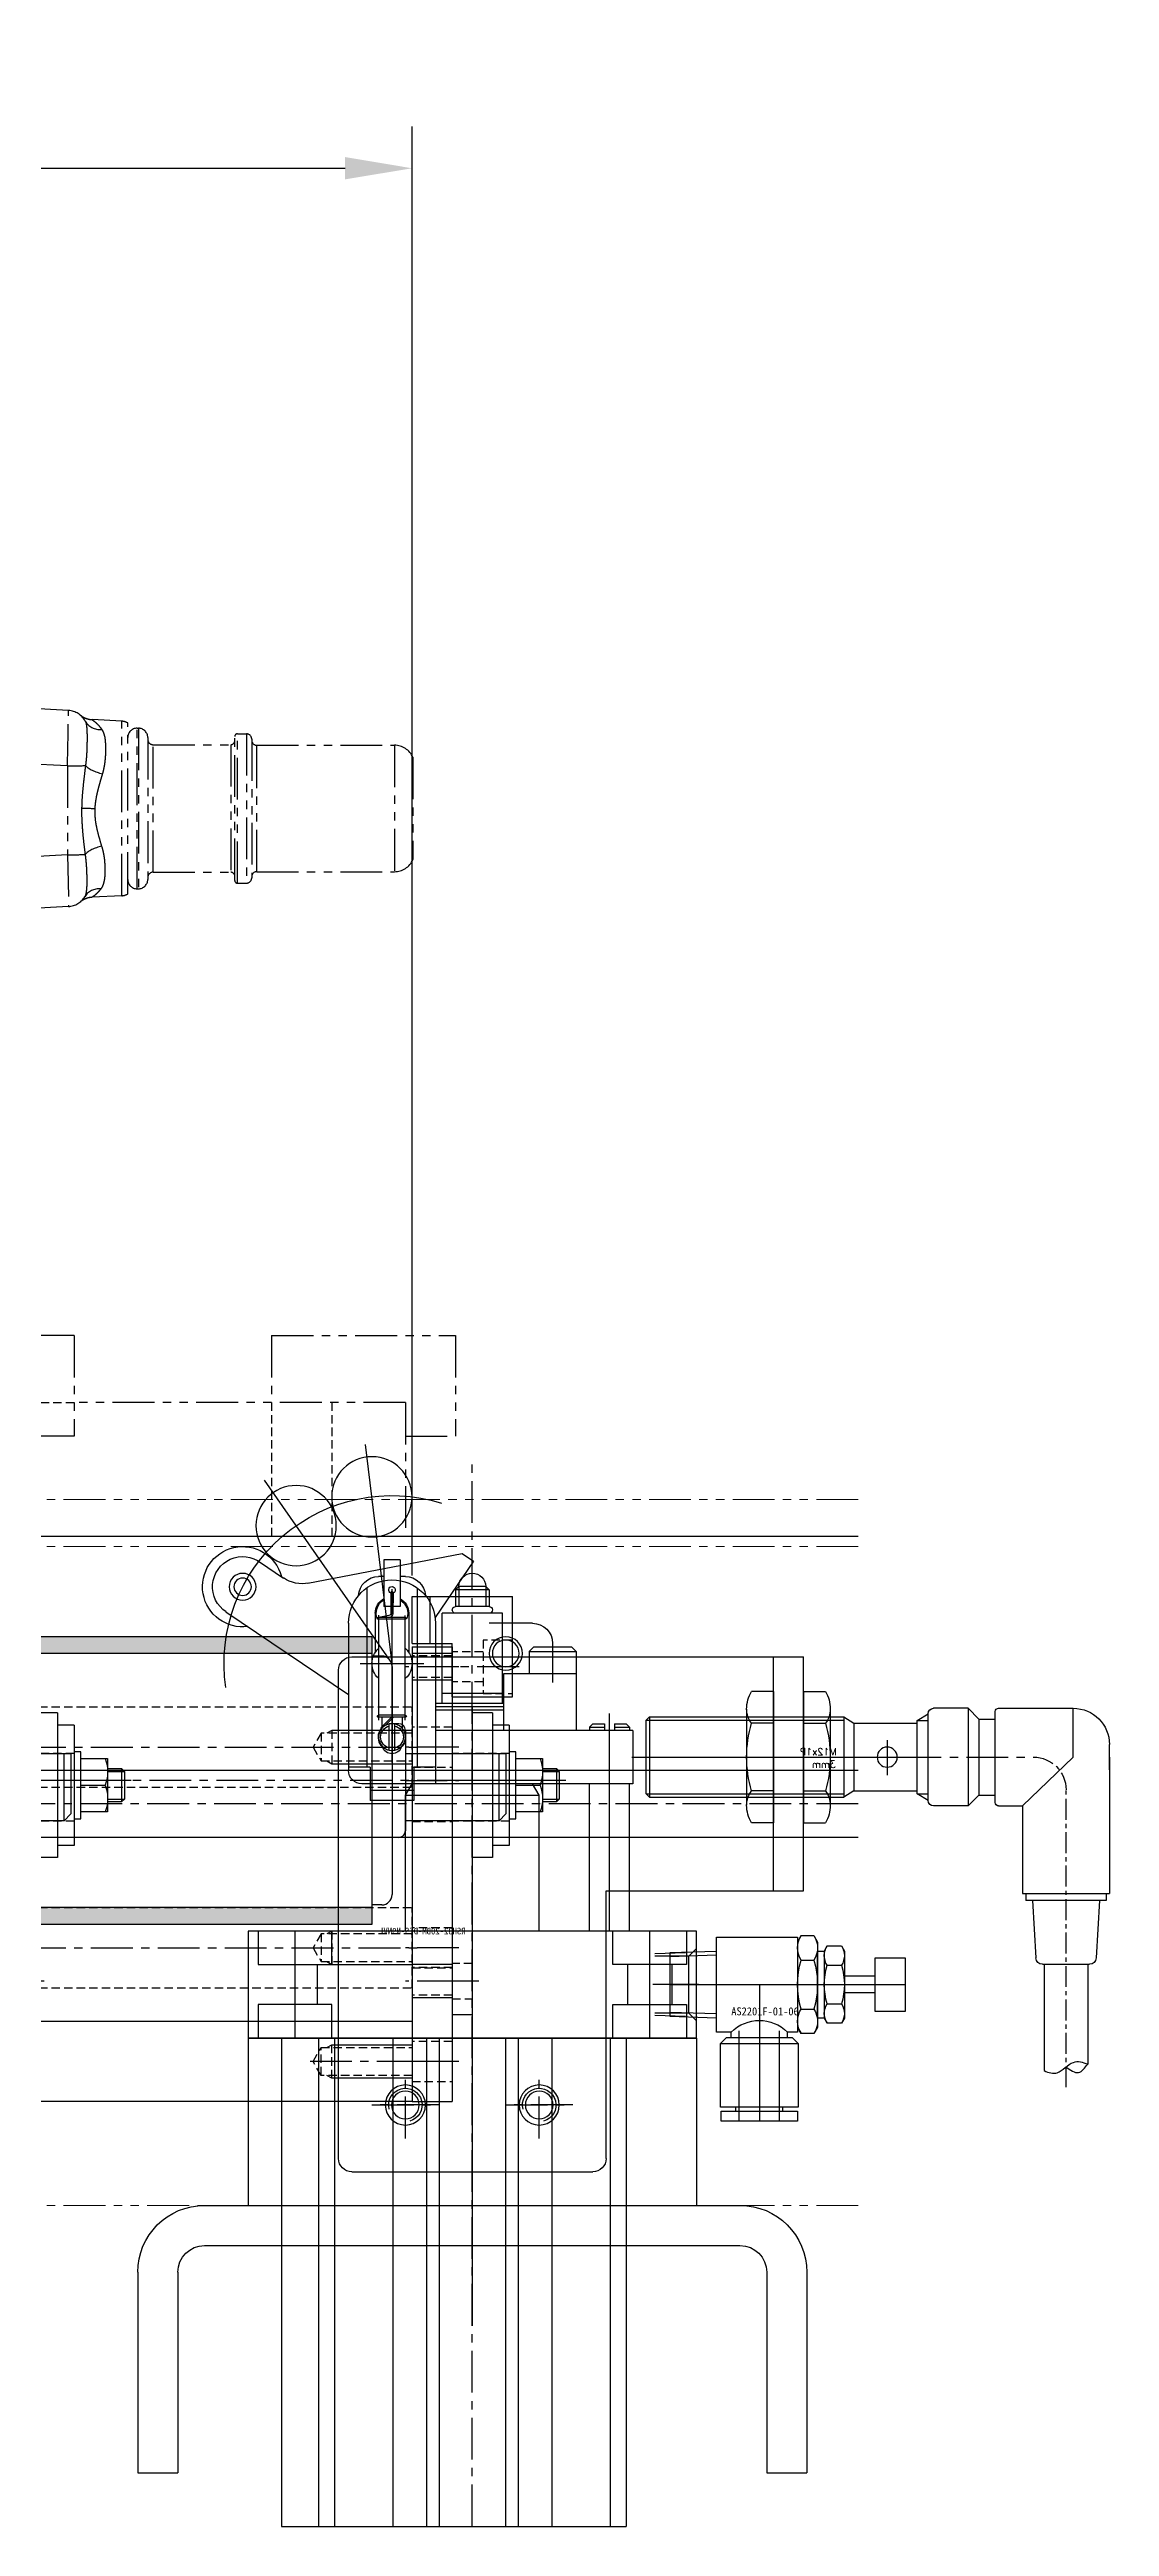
# Model space of a CAD drawing. Header units: inches. Extents: x 0 to 77285, y -118 to 40065.
# Drawn here: x 69598.5 to 69756.9, y 25239.2 to 25609.5 of the extents above; entities that cross this region are included whole.
import ezdxf
from ezdxf.enums import TextEntityAlignment as Align

# ---------------------------------------------------------------- set-up
doc = ezdxf.new("R2010")
doc.units = ezdxf.units.IN
doc.header["$LTSCALE"] = 5
doc.header["$MEASUREMENT"] = 0
for name, pattern in [('C3', [14.5, 12, -1, 0.5, -1]), ('CENTER', [2, 1.25, -0.25, 0.25, -0.25]), ('HIDDEN', [0.375, 0.25, -0.125]), ('PHANTOM', [2.5, 1.25, -0.25, 0.25, -0.25, 0.25, -0.25])]:
    doc.linetypes.add(name, pattern=pattern)
for name, color, linetype in [('11', 1, 'CENTER'), ('22', 2, 'HIDDEN'), ('44', 4, 'Continuous'), ('55', 5, 'Continuous'), ('66', 6, 'PHANTOM'), ('77', 40, 'HIDDEN'), ('A', 8, 'Continuous'), ('B', 123, 'Continuous'), ('G', 231, 'Continuous'), ('T', 3, 'Continuous')]:
    doc.layers.add(name, color=color, linetype=linetype)
doc.layers.add('33', color=3, linetype='PHANTOM', lineweight=9)
doc.styles.add('A&G TEXT', font='')
doc.styles.add('GHS', font='romans', dxfattribs={"height": 5, "bigfont": 'ghs'})
doc.styles.add('SCI', font='')
doc.styles.get('A&G TEXT').set_extended_font_data('BatangChe')
doc.styles.get('SCI').set_extended_font_data('Gulim')
doc.dimstyles.new('SCH', dxfattribs={"dimtxt": 2.5, "dimasz": 2, "dimexe": 1.25, "dimexo": 0.625, "dimtad": 1, "dimdec": 8, "dimtxsty": 'SCI', "dimcen": 2.5, "dimclrd": 4, "dimclre": 4, "dimclrt": 7, "dimadec": 8, "dimazin": 2, "dimtfac": 1, "dimtdec": 8, "dimtmove": 0, "dimatfit": 3, "dimfxl": 1, "dimarcsym": 0})

# ---------------------------------------------------------------- blocks, each defined once
blk = doc.blocks.new('ABC-20231128.143427')
for p, q in [((-33.5, 25, 2129.45), (-33.5, 0, 2129.45)), ((-33.5, 25, 2129.45), (33.5, 25, 2129.45)), ((33.5, 25, 2129.45), (33.5, 0, 2129.45)), ((40, 0), (-40, 0)), ((40, -6, 2129.45), (-40, -6, 2129.45)), ((-50, -10, 2129.45), (-50, -40, 2129.45)), ((-44, -10, 2129.45), (-44, -40, 2129.45)), ((44, -10, 2129.45), (44, -40, 2129.45)), ((50, -10, 2129.45), (50, -40, 2129.45)), ((-44, -40), (-50, -40)), ((50, -40), (44, -40))]:
    blk.add_line(p, q)
at = {"linetype": 'Continuous'}
for centre in [(-10, 15, 0), (10, 15, 0)]:
    blk.add_circle(centre, 2.07, dxfattribs=at)
for centre, radius, start, end in [((-40, -10, 2129.45), 10, 90, 180), ((40, -10, 2129.45), 10, 0, 90), ((-40, -10, 2129.45), 4, 90, 180), ((40, -10, 2129.45), 4, 0, 90)]:
    blk.add_arc(centre, radius, start, end)
at = {"layer": '11', "linetype": 'C3'}
blk.add_line((0, 30, 2129.45), (0, -18, 2129.45), dxfattribs=at)
at = {"layer": '11'}
for p, q in [((-10, 10, 0), (-10, 20, 0)), ((10, 10, 0), (10, 20, 0)), ((-15, 15, 0), (-5, 15, 0)), ((5, 15, 0), (15, 15, 0))]:
    blk.add_line(p, q, dxfattribs=at)
at = {"layer": 'T'}
for centre in [(-10, 15, 0), (10, 15, 0)]:
    blk.add_arc(centre, 2.5, 345, 255, dxfattribs=at)
blk = doc.blocks.new('ABC-20231201.102348')
for p, q in [((-23.5, 9.81), (-26.77, 9.81)), ((-23.5, 9.81), (-23.5, -9.81)), ((-19, 9.81), (-15.73, 9.81)), ((-19, 9.81), (-19, -9.81)), ((-52.66, 7.3), (-63.81, 7.3)), ((-63.81, 0), (-63.81, 7.3)), ((-52.16, -6.8), (-52.16, 6.8)), ((-49.72, 5.68), (-52.16, 5.68)), ((-48.1, 7.3), (-49.72, 5.68)), ((-49.72, 5.68), (-49.72, -5.68)), ((-48.1, 7.3), (-42.93, 7.3)), ((-48.1, 7.3), (-48.1, -7.3)), ((-42.12, -6.49), (-42.12, 6.49)), ((-40.5, 5.47), (-42.12, 6.49)), ((-40.5, 5.47), (-42.12, 5.47)), ((-40.5, -5.48), (-40.5, 5.47)), ((-31, 5.06), (-40.5, 5.06)), ((-40.5, -5.06), (-40.5, 5.06)), ((-40.5, -4.95), (-40.5, 4.95)), ((-40.5, -4.58), (-40.5, 4.57)), ((-29.5, 6), (-31, 5.06)), ((-31, 5.06), (-31, -5.06)), ((-31, 4.57), (-31, -4.58)), ((-0.5, 6), (-29.5, 6)), ((-29.5, 6), (-29.5, -6)), ((0, 5.5), (-29.5, 5.5)), ((-27.5, 7.19), (-27.5, -7.19)), ((-23.5, 5.06), (-26.77, 5.06)), ((-23.5, 5.06), (-26.77, 5.06)), ((-19, 5.06), (-15.73, 5.06)), ((-19, 5.06), (-15.73, 5.06)), ((-15, 7.19), (-15, -7.19)), ((-0.5, 6), (-0.5, -6)), ((-0.5, 6), (0, 5.5)), ((0, -5.5), (0, 5.5)), ((0, -4.58), (0, 4.57)), ((-69.22, -1.89), (-69.22, 1.89)), ((-69.22, 0), (-69.22, -20.41)), ((-56.24, -7.3), (-63.81, 0)), ((-36, 2.51), (-36, -2.7)), ((-56.24, -7.3), (-56.24, -20.41)), ((-52.66, -7.3), (-56.24, -7.3)), ((-49.72, -5.68), (-52.16, -5.68)), ((-49.72, -5.68), (-48.1, -7.3)), ((-48.1, -7.3), (-42.93, -7.3)), ((-42.12, -6.49), (-40.5, -5.48)), ((-40.5, -5.48), (-42.12, -5.48)), ((-31, -5.06), (-40.5, -5.06)), ((-31, -5.06), (-29.5, -6)), ((0, -5.5), (-29.5, -5.5)), ((-0.5, -6), (-29.5, -6)), ((-23.5, -5.06), (-26.77, -5.06)), ((-23.5, -5.06), (-26.77, -5.06)), ((-19, -5.06), (-15.73, -5.06)), ((-19, -5.06), (-15.73, -5.06)), ((0, -5.5), (-0.5, -6)), ((-23.5, -9.81), (-26.77, -9.81)), ((-19, -9.81), (-15.73, -9.81)), ((-56.24, -20.41), (-69.22, -20.41)), ((-68.72, -20.41), (-68.72, -21.41)), ((-68.72, -21.41), (-56.74, -21.41)), ((-67.72, -21.41), (-67.24, -30.01)), ((-57.74, -21.41), (-58.21, -30.01)), ((-56.74, -20.41), (-56.74, -21.41)), ((-59.21, -30.96), (-66.24, -30.96)), ((-65.97, -30.96), (-65.97, -45.9)), ((-59.48, -30.96), (-59.48, -46.85))]:
    blk.add_line(p, q)
blk.add_circle((-36, 0), 1.5)
for centre, radius, start, end in [((-22.45, 7.2), 5.05, 148.8031, 180.139), ((-20.05, 7.2), 5.05, 359.861, 31.1969), ((-63.81, 1.89), 5.41, 90, 180), ((-52.66, 6.8), 0.5, 0, 90), ((-42.93, 6.49), 0.811, 0, 90), ((-24.03, 7.19), 3.47, 180, 217.8789), ((-24.03, 7.19), 3.47, 180, 217.8789), ((-9.62, 0), 17.88, 163.5679, 196.4321), ((-18.47, 7.19), 3.47, 322.1211, 0), ((-18.47, 7.19), 3.47, 322.1211, 0), ((-32.88, 0), 17.88, 343.5679, 16.4321), ((-52.66, -6.8), 0.5, 270, 0), ((-42.93, -6.49), 0.811, 270, 0), ((-24.03, -7.19), 3.47, 142.1211, 180), ((-24.03, -7.19), 3.47, 142.1211, 180), ((-22.45, -7.2), 5.05, 179.861, 211.1969), ((-18.47, -7.19), 3.47, 0, 37.8789), ((-18.47, -7.19), 3.47, 0, 37.8789), ((-20.05, -7.2), 5.05, 328.8031, 0.139), ((-66.24, -29.96), 1, 183.1642, 270), ((-59.21, -29.96), 1, 270, 356.8358)]:
    blk.add_arc(centre, radius, start, end)
blk.add_open_spline([(-59.48, -46.85), (-60.15, -47.19), (-61.69, -47.62), (-63.6, -45.15), (-65.22, -45.55), (-65.97, -45.9)], degree=3, knots=[1.498472, 1.498472, 1.498472, 1.498472, 3.45205, 6.099383, 8.246808, 8.246808, 8.246808, 8.246808])
blk.add_spline([(-62.73, -46.33), (-64.6, -47.14), (-65.97, -45.9)], degree=3)
at = {"layer": '11'}
blk.add_line((2.16, 0), (-57.86, 0), dxfattribs=at)
at = {"layer": '11', "ltscale": 0.5}
blk.add_line((-62.73, -49.35), (-62.73, -4.87), dxfattribs=at)
blk.add_arc((-57.86, -4.87), 4.87, 90, 180, dxfattribs=at)
at = {"style": 'GHS'}
for s, p in [('M12x1P', (-28.44, 0.27)), ('3mm', (-28.35, -1.58))]:
    blk.add_text(s, height=1.05, dxfattribs=at).set_placement(p)
blk = doc.blocks.new('ABC-20231201.131017')
for p, q in [((-21.5, 40), (-17.56, 72.72)), ((-21.5, 40), (-2.45, 67.38)), ((-32.01, 56.43), (-33.66, 55.31)), ((-8.94, 51.98), (-32.01, 56.43)), ((-33.67, 55.31), (-27.94, 46.85)), ((-23.5, 53), (-22.7, 53)), ((-22.7, 55.5), (-22.7, 48.5)), ((-22.7, 55.5), (-20.3, 55.5)), ((-20.3, 55.5), (-20.3, 48.5)), ((-20.3, 53), (-19.5, 53)), ((-19.92, 53.24), (-19.92, 52.98)), ((-1.7, 55.2), (-5.3, 52.77)), ((-35.5, 51.5), (-36, 51)), ((-36, 51), (-31, 51)), ((-36, 51), (-36, 48.5)), ((-36, 48.5), (-31, 48.5)), ((-35.5, 51.5), (-31.5, 51.5)), ((-35.5, 51.5), (-35.5, 48.5)), ((-31, 51), (-31.5, 51.5)), ((-31.5, 51.5), (-31.5, 48.5)), ((-31, 51), (-31, 48.5)), ((-25.25, 51.31), (-25.25, 24.5)), ((-22.7, 48.5), (-20.3, 48.5)), ((-21.65, 50.65), (-21.64, 47.43)), ((-21.5, 25.19), (-21.5, 51.13)), ((-21.35, 50.65), (-21.35, 47.54)), ((-17.75, 51.31), (-17.75, 24.5)), ((-42.5, 46), (-36, 46)), ((-38, 47.5), (-29, 47.5)), ((-38, 34), (-38, 47.5)), ((-29, 34), (-29, 47.5)), ((-28, 46), (-28, 22)), ((-24, 47.5), (-24, 41.66)), ((-23.53, 46.89), (-19.47, 46.89)), ((-23.53, 46.6), (-19.47, 46.6)), ((-23.45, 31.51), (-23.45, 47.19)), ((-21.02, 47.15), (-19.55, 46.89)), ((-19.55, 31.51), (-19.55, 47.23)), ((-19, 47.5), (-19, 41.66)), ((3.34, 47.74), (-15, 35.34)), ((-15, 46), (-15, 24)), ((-48.3, 42.5), (-49, 41.8)), ((-42, 41.8), (-49, 41.8)), ((-49, 41.8), (-49, 30)), ((-42.7, 42.5), (-48.3, 42.5)), ((-45.5, 43.25), (-45.5, 37.15)), ((-45.5, 43), (-45.5, 42.5)), ((-42, 41.8), (-42.7, 42.5)), ((-42, 41.8), (-42, 38.5)), ((-38.2, 38.5), (-49, 38.5)), ((-38.2, 30), (-38.2, 38.5)), ((-16.73, 40), (-26.24, 40)), ((-38.2, 34), (-28, 34)), ((-38.2, 33.5), (-28, 33.5)), ((-38, 35.5), (-29, 35.5)), ((-57.5, 30), (-28, 30)), ((-57.5, 30), (-57.5, 22)), ((-56.5, 31), (-57, 30.5)), ((-54.75, 30.5), (-57, 30.5)), ((-57, 30.5), (-57, 30)), ((-54.75, 31), (-56.5, 31)), ((-54.75, 31), (-54.75, 30)), ((-54, 0), (-54, 32.5)), ((-53.25, 31), (-53.25, 30)), ((-51.5, 31), (-53.25, 31)), ((-51, 30.5), (-53.25, 30.5)), ((-51, 30.5), (-51.5, 31)), ((-51, 30.5), (-51, 30)), ((-38.2, 33), (-28, 33)), ((-23.53, 32.25), (-19.47, 32.25)), ((-23.53, 31.96), (-19.47, 31.96)), ((-23, 31.96), (-23, 30.32)), ((-21.9, 27.04), (-21.9, 30.96)), ((-20.45, 30.7), (-21.71, 31.96)), ((-20.3, 30.84), (-21.42, 31.96)), ((-21.1, 27.04), (-21.1, 30.96)), ((-20, 31.96), (-20, 30.49)), ((-19.6, 29.75), (-19.58, 29.7)), ((-23.54, 29), (-23.5, 29)), ((-28, 24.5), (-25.25, 24.5)), ((-28, 24.5), (-24.75, 24.5)), ((-24.75, 24.5), (-24.75, 19.5)), ((-18.25, 24.5), (-18.25, 19.5)), ((-18.25, 24.5), (-15, 24.5)), ((-17.75, 24.5), (-15, 24.5)), ((-57.5, 22), (-17, 22)), ((-57, 0), (-57, 22)), ((-51, 0), (-51, 22)), ((-43.5, 20.3), (-42.5, 22)), ((-23.5, 20.3), (-43.5, 20.3)), ((-43.5, 0), (-43.5, 20.3)), ((-24.75, 21), (-18.25, 21)), ((-24.75, 19.5), (-18.25, 19.5)), ((-23.5, 20.3), (-24.5, 22)), ((-23.5, 0), (-23.5, 20.3)), ((-67, -16), (-67, 0)), ((-67, 0), (0, 0)), ((-65.5, 0), (-65.5, -5)), ((-60, 0), (-60, -16)), ((-54.5, -5), (-54.5, 0)), ((-12.5, -5), (-12.5, 0)), ((-7, 0), (-7, -16)), ((-1.5, 0), (-1.5, -5)), ((0, 0), (0, -16)), ((-88.65, -2.23), (-89.1, -3)), ((-89.1, -3), (-89.1, -13)), ((-86.55, -2.23), (-88.65, -2.23)), ((-86.55, -2.23), (-86.1, -3)), ((-86.1, -3), (-86.1, -13)), ((-85.1, -3), (-86.1, -3)), ((-86.1, -3), (-86.1, -13)), ((-84.53, -0.67), (-85.1, -1.65)), ((-85.1, -1.65), (-85.1, -14.35)), ((-85.1, -13), (-85.1, -3)), ((-82.67, -0.67), (-84.53, -0.67)), ((-82.67, -0.67), (-82.1, -1.65)), ((-70, -0.9), (-82.1, -0.9)), ((-82.1, -0.9), (-82.1, -15.1)), ((-82.1, -1.65), (-82.1, -14.35)), ((-70, -15.1), (-70, -0.9)), ((-70, -3.04), (-63, -3.26)), ((-70, -3.62), (-63, -3.84)), ((-65.86, -3.74), (-67, -2.6)), ((-60.8, -3.36), (-65.34, -3.22)), ((-63, -3.26), (-63, -12.74)), ((-93.7, -4), (-98.2, -4)), ((-98.2, -4), (-98.2, -12)), ((-93.7, -12), (-93.7, -4)), ((-93.7, -6.75), (-89.1, -6.75)), ((-86.55, -5.11), (-88.65, -5.11)), ((-82.67, -4.33), (-84.53, -4.33)), ((-65.86, -12.26), (-65.86, -3.74)), ((-65.86, -3.74), (-60.8, -3.74)), ((-65.5, -5), (-54.5, -5)), ((-63.3, -5), (-63.3, -11)), ((-63.3, -5), (-63.3, -11)), ((-56.7, -5), (-56.7, -11)), ((-1.5, -5), (-12.5, -5)), ((-10.3, -5), (-10.3, -11)), ((-63, -8), (-98.2, -8)), ((-93.7, -9.25), (-89.1, -9.25)), ((-86.55, -10.89), (-88.65, -10.89)), ((-76.4, -8), (-76.4, -28.4)), ((-67.3, -8), (-60.5, -8)), ((-54.5, -11), (-65.5, -11)), ((-65.5, -11), (-65.5, -16)), ((-54.5, -16), (-54.5, -11)), ((-12.5, -16), (-12.5, -11)), ((-12.5, -11), (-1.5, -11)), ((-1.5, -11), (-1.5, -16)), ((-98.2, -12), (-93.7, -12)), ((-89.1, -13), (-88.65, -13.77)), ((-88.65, -13.77), (-86.55, -13.77)), ((-86.1, -13), (-86.55, -13.77)), ((-86.1, -13), (-85.1, -13)), ((-85.1, -14.35), (-84.53, -15.33)), ((-82.67, -11.67), (-84.53, -11.67)), ((-82.1, -14.35), (-82.67, -15.33)), ((-70, -12.38), (-63, -12.16)), ((-63, -12.74), (-70, -12.96)), ((-67, -13.4), (-65.86, -12.26)), ((-65.86, -12.26), (-60.8, -12.26)), ((-65.34, -12.78), (-60.8, -12.64)), ((-84.53, -15.33), (-82.67, -15.33)), ((-81.3, -15.9), (-82.2, -16.8)), ((-70.6, -16.8), (-82.2, -16.8)), ((-82.2, -16.8), (-82.2, -26.3)), ((-82.1, -15.1), (-80.6, -15.1)), ((-71.5, -15.9), (-81.3, -15.9)), ((-80.6, -15.9), (-80.6, -15.1)), ((-79.4, -28.4), (-79.4, -14.9)), ((-73.4, -28.4), (-73.4, -14.9)), ((-72.2, -15.9), (-72.2, -15.1)), ((-72.2, -15.1), (-70, -15.1)), ((-70.6, -16.8), (-71.5, -15.9)), ((-70.6, -26.3), (-70.6, -16.8)), ((0, -16), (-67, -16)), ((-56.5, -16), (-56.5, -89)), ((-5, -16), (-56.5, -16)), ((-54.09, -16), (-54.09, -89)), ((-45.38, -16), (-45.38, -89)), ((-40.33, -16), (-40.33, -89)), ((-38.45, -16), (-38.45, -89)), ((-28.55, -16), (-28.55, -89)), ((-26.67, -16), (-26.67, -89)), ((-21.62, -16), (-21.62, -89)), ((-12.91, -16), (-12.91, -89)), ((-10.5, -16), (-10.5, -89)), ((-5, -16), (-5, -89)), ((-82.2, -26.3), (-82.2, -26.3)), ((-82.2, -26.3), (-70.6, -26.3)), ((-70.7, -26.9), (-82.1, -26.9)), ((-82.1, -26.9), (-82.1, -28.4)), ((-82.1, -28.4), (-70.7, -28.4)), ((-79.9, -26.9), (-79.9, -26.3)), ((-72.9, -26.9), (-72.9, -26.3)), ((-70.7, -28.4), (-70.7, -26.9)), ((-70.6, -26.3), (-70.6, -26.3)), ((-5, -89), (-56.5, -89))]:
    blk.add_line(p, q)
for centre, radius in [((-18.5, 64.91), 6), ((-7.17, 60.6), 6), ((0.82, 51.47), 2), ((0.82, 51.47), 1.3), ((-38.5, 41.5), 2.5), ((-38.5, 41.5), 2), ((-21.5, 29), 2)]:
    blk.add_circle(centre, radius)
for centre, radius, start, end in [((-21.5, 40), 25.09, 351.7961, 107.1431), ((0.82, 51.47), 6, 262.4147, 165.0119), ((0.82, 51.47), 4.5, 303.0947, 127.1966), ((-33.5, 51.5), 2, 0, 179.9088), ((-21.5, 46), 6.5, 0, 179.9088), ((-23.5, 50), 3, 89.9544, 177.044), ((-19.5, 50), 3, 2.8648, 89.9544), ((-8.1, 56.91), 5, 258.9769, 304.2406), ((-36, 48), 0.5, 89.9544, 269.8631), ((-31, 48), 0.5, 269.8631, 89.9544), ((-21.5, 47.5), 2.5, 118.6023, 179.9088), ((-21.5, 47.5), 2.35, 120.8941, 198.8164), ((-21.5, 51), 0.5, 287.0519, 253.2473), ((-21.5, 50.65), 0.14, 0, 179.9088), ((-21.5, 47.5), 2.5, 0, 61.3065), ((-21.5, 47.5), 2.35, 337.4721, 59.0147), ((-42.5, 43), 3, 89.9544, 179.9088), ((-23.53, 46.75), 0.14, 89.9544, 269.8631), ((-20.95, 47.54), 0.7, 189.649, 249.2366), ((-20.95, 47.54), 0.4, 179.9088, 260.1228), ((-19.47, 46.75), 0.14, 269.8631, 89.9544), ((-21.5, 40), 3, 132.3532, 227.4642), ((-21.5, 40), 3, 312.835, 47.5555), ((-23.53, 32.1), 0.14, 89.9544, 269.8631), ((-21.5, 29), 2.04, 179.9088, 20.0535), ((-21.5, 29), 1.7, 103.7054, 256.1121), ((-21.5, 29), 1.7, 283.6141, 76.2034), ((-22.42, 28.72), 3, 20.0535, 45.2637), ((-19.47, 32.1), 0.14, 269.8631, 89.9544), ((-21.5, 28), 1.5, 197.6704, 342.0558), ((-17, 24), 2, 269.8631, 359.8175), ((-86.54, -3.67), 2.56, 145.6158, 214.3842), ((-88.66, -3.67), 2.56, 325.6158, 34.3842), ((-81.85, -2.5), 3.25, 145.6158, 214.3842), ((-85.35, -2.5), 3.25, 325.6158, 34.3842), ((-79.55, -8), 9.55, 162.412, 197.588), ((-95.65, -8), 9.55, 342.412, 17.588), ((-72.97, -8), 12.13, 162.412, 197.588), ((-94.23, -8), 12.13, 342.412, 17.588), ((-86.54, -12.33), 2.56, 145.6158, 214.3842), ((-88.66, -12.33), 2.56, 325.6158, 34.3842), ((-81.85, -13.5), 3.25, 145.6158, 214.3842), ((-85.35, -13.5), 3.25, 325.6158, 34.3842), ((-76.4, -19.3), 5.94, 45, 135)]:
    blk.add_arc(centre, radius, start, end)
at = {"layer": '11'}
blk.add_line((-33.5, -89), (-33.5, 71), dxfattribs=at)
at = {"style": 'A&G TEXT'}
blk.add_text('RSH32-20BM-DCS-M9NVL', height=1, dxfattribs=at).set_placement((-32.5, 0), align=Align.MIDDLE_LEFT)
at = {"style": 'A&G TEXT', "text_generation_flag": 2}
blk.add_text('AS2201F-01-06', height=1.2, dxfattribs=at).set_placement((-72.2, -12), align=Align.MIDDLE_LEFT)
blk = doc.blocks.new('ABC-20240304.163016')
at = {"linetype": 'Continuous'}
for p, q in [((8, 67), (-59.5, 67)), ((-59.5, 32), (-59.5, 67)), ((10, -8), (10, 65)), ((-30, 32), (-59.5, 32)), ((-30, -8), (-30, 32)), ((8, -10), (-28, -10))]:
    blk.add_line(p, q, dxfattribs=at)
blk.add_line((-55, 32), (-55, 67))
for centre in [(-20, 0), (0, 0)]:
    blk.add_circle(centre, 3, dxfattribs=at)
for centre, start, end in [((8, 65), 0, 90), ((-28, -8), 180, 270), ((8, -8), 270, 0)]:
    blk.add_arc(centre, 2, start, end, dxfattribs=at)
at = {"layer": '11', "linetype": 'C3'}
blk.add_line((-34.52, 52, 0), (-79.9, 52, 0), dxfattribs=at)
at = {"layer": '11'}
for p, q in [((-20, -5), (-20, 5)), ((0, -5), (0, 5)), ((-15, 0), (-25, 0)), ((5, 0), (-5, 0))]:
    blk.add_line(p, q, dxfattribs=at)
blk = doc.blocks.new('A$C020d22f2')
at = {"layer": 'A', "linetype": 'Continuous', "xscale": -1}
for name, p in [('ABC-20231201.131017', (-33.5, 41, 2129.45)), ('ABC-20240304.163016', (-10, 15, 0)), ('ABC-20231201.102348', (26, 67, -2129.45)), ('ABC-20231128.143427', (0, 0))]:
    blk.add_blockref(name, p, dxfattribs=at)
blk = doc.blocks.new('A$Ce961e380')
h = blk.add_hatch(color=256)
h.dxf.hatch_style = 1
h.paths.add_polyline_path([(177.5, 0), (-177.5, 0), (-177.5, -2.5), (177.5, -2.5)])
h.paths.add_polyline_path([(177.5, -40.5), (-177.5, -40.5), (-177.5, -43), (177.5, -43)])
for p, q in [((177.5, 0), (-177.5, 0)), ((177.5, 0), (177.5, -43)), ((177.5, -2.5), (-177.5, -2.5)), ((178.96, -2.9), (177.5, -2.9)), ((180.5, -4.44), (180.5, -38.56)), ((181.5, -13), (180.5, -13)), ((182.5, -14), (182.5, -29)), ((197.5, -17.5), (182.5, -17.5)), ((196.5, -27.5), (196.5, -17.5)), ((197.5, -17.5), (197.5, -26.5)), ((196.5, -27.5), (182.5, -27.5)), ((197.5, -26.5), (196.5, -27.5)), ((181.5, -30), (180.5, -30)), ((177.5, -40.5), (-177.5, -40.5)), ((178.96, -40.1), (177.5, -40.1)), ((177.5, -43), (-177.5, -43))]:
    blk.add_line(p, q)
for centre, radius, start, end in [((178.96, -4.44), 1.54, 0, 90), ((181.5, -14), 1, 0, 90), ((181.5, -29), 1, 270, 0), ((178.96, -38.56), 1.54, 270, 0)]:
    blk.add_arc(centre, radius, start, end)
at = {"layer": '11'}
blk.add_line((200.5, -21.5), (-200.5, -21.5), dxfattribs=at)
blk = doc.blocks.new('A$Cd39330c3E')
for p, q in [((-8.5, 8.3), (-8.5, -9.7)), ((-8.5, 8.3), (-6, 8.3)), ((-6, 10.1), (-6, -11.5)), ((-6, 10.1), (-3, 10.1)), ((-3, 11), (0, 11)), ((-3, 11), (-3, -35)), ((0, 11), (0, -35)), ((-9.5, -5.7), (-9.5, 4.3)), ((-9.5, 4.3), (-8.5, 4.3)), ((-8.5, 4.3), (-8.5, -5.7)), ((-15.57, 1.8), (-16, 1.37)), ((-16, 1.37), (-16, -2.77)), ((-13.5, 1.8), (-15.57, 1.8)), ((-15.57, 1.8), (-15.57, -3.2)), ((-9.5, 3.3), (-13.5, 3.3)), ((-13.5, 3.3), (-13.5, -4.7)), ((-9.5, -4.7), (-9.5, 3.3)), ((-16, -2.77), (-15.57, -3.2)), ((-15.57, -3.2), (-13.5, -3.2)), ((-9.5, -0.7), (-13.14, -0.7)), ((-13.5, -4.7), (-9.5, -4.7)), ((-8.5, -5.7), (-9.5, -5.7)), ((-8.5, -9.7), (-6, -9.7)), ((-6, -11.5), (-3, -11.5)), ((-3, -35), (0, -35))]:
    blk.add_line(p, q)
for centre in [(-7.72, 1.3), (-7.72, -2.7)]:
    blk.add_arc(centre, 5.78, 159.7438, 200.2562)
at = {"layer": '11'}
for p, q in [((-17, 0), (1, 0)), ((-4, -30), (1, -30))]:
    blk.add_line(p, q, dxfattribs=at)
at = {"layer": '22'}
for p, q in [((-8.5, 4.05), (0, 4.05)), ((-8.5, -6.05), (0, -6.05)), ((-3, -27.35), (0, -27.35)), ((0, -32.65), (-3, -32.65))]:
    blk.add_line(p, q, dxfattribs=at)
at = {"layer": 'T'}
for p, q in [((-13.5, 1.37), (-16, 1.37)), ((-13.5, -2.77), (-16, -2.77))]:
    blk.add_line(p, q, dxfattribs=at)
blk = doc.blocks.new('A$C413fe28c')
for p, q in [((0, 71, 0), (0, 3, 0)), ((6, 71), (0, 71)), ((6, 71, 0), (6, 3, 0)), ((6, 3, 0), (0, 3, 0))]:
    blk.add_line(p, q)
at = {"layer": '11'}
for p, q in [((-1, 68), (7, 68)), ((-1, 56, 0), (7, 56, 0)), ((7, 51, 0), (-1, 51, 0)), ((-1, 26, 0), (7, 26, 0)), ((-1, 21, 0), (7, 21, 0)), ((-1, 9, 0), (7, 9, 0))]:
    blk.add_line(p, q, dxfattribs=at)
at = {"layer": '22'}
for p, q in [((0, 69.62), (6, 69.62)), ((0, 66.38), (6, 66.38)), ((0, 59, 0), (6, 59, 0)), ((6, 53, 0), (0, 53, 0)), ((0, 29, 0), (6, 29, 0)), ((0, 23.07, 0), (6, 23.07, 0)), ((6, 23, 0), (0, 23, 0)), ((0, 18.93, 0), (6, 18.93, 0)), ((0, 12, 0), (6, 12, 0)), ((6, 6, 0), (0, 6, 0))]:
    blk.add_line(p, q, dxfattribs=at)
at = {"layer": '77'}
blk.add_line((6, 44.9, 0), (0, 44.9, 0), dxfattribs=at)
at = {"layer": 'T'}
for p, q in [((0, 70), (6, 70)), ((0, 66), (6, 66)), ((0, 23.5, 0), (6, 23.5, 0)), ((0, 18.5, 0), (6, 18.5, 0))]:
    blk.add_line(p, q, dxfattribs=at)
blk = doc.blocks.new('A$C00f3e74d')
for p, q in [((6, 10.5), (-9, 10.5)), ((-9, -4.5, 0), (-9, 10.5, 0)), ((3.36, 10.5), (3.36, 3.5)), ((6, 3.5, 0), (6, 10.5, 0)), ((6, 3.5), (0, 3.5)), ((0, -4.5), (0, 3.5)), ((0, -4.5), (-9, -4.5))]:
    blk.add_line(p, q)
at = {"layer": '11'}
blk.add_line((-10, 0), (2, 0), dxfattribs=at)
at = {"layer": '22'}
for p, q in [((-9, 4), (-4.6, 4)), ((-4.6, 4), (-4.6, -4)), ((-4.6, 2.25), (0, 2.25)), ((-4.6, -2.25), (0, -2.25)), ((-4.6, -4), (-9, -4))]:
    blk.add_line(p, q, dxfattribs=at)
blk = doc.blocks.new('A$C57a92363')
for p, q in [((367, 0, 2129.45), (0, 0, 2129.45)), ((367, 0, 2129.45), (367, -12, 2129.45)), ((367, -12, 2129.45), (0, -12, 2129.45))]:
    blk.add_line(p, q)
at = {"layer": '11'}
blk.add_line((368, -6, 2129.45), (351.21, -6, 2129.45), dxfattribs=at)
at = {"layer": '22'}
for p, q in [((355, -8.5, 2129.45), (355, -3.5, 2129.45)), ((352.21, -6, 2129.45), (353.4, -3.93, 2129.45)), ((353.4, -8.07, 2129.45), (352.21, -6, 2129.45)), ((353.4, -3.93, 2129.45), (367, -3.93, 2129.45)), ((353.4, -8.07, 2129.45), (353.4, -3.93, 2129.45)), ((367, -8.07, 2129.45), (353.4, -8.07, 2129.45))]:
    blk.add_line(p, q, dxfattribs=at)
at = {"layer": 'T'}
for p, q in [((354.25, -3.93, 2129.45), (355, -3.5, 2129.45)), ((355, -3.5, 2129.45), (367, -3.5, 2129.45)), ((355, -8.5, 2129.45), (354.25, -8.07, 2129.45)), ((367, -8.5, 2129.45), (355, -8.5, 2129.45))]:
    blk.add_line(p, q, dxfattribs=at)
blk = doc.blocks.new('A$C638f0059')
for p, q in [((310, -17.5), (295, -17.5)), ((309, -27.5), (309, -17.5)), ((310, -17.5), (310, -26.5)), ((309, -27.5), (295, -27.5)), ((310, -26.5), (309, -27.5))]:
    blk.add_line(p, q)
at = {"layer": '11'}
blk.add_line((313, -21.5), (-23, -21.5), dxfattribs=at)
blk = doc.blocks.new('A$Cb8b4a96a')
for p, q in [((0, 6), (367, 6)), ((367, -6), (367, 6)), ((0, -6), (367, -6))]:
    blk.add_line(p, q)
at = {"layer": '11'}
blk.add_line((-1, 0), (368, 0), dxfattribs=at)
at = {"layer": '22'}
for p, q in [((353.4, 2.07), (352.21, 0)), ((352.21, 0), (353.4, -2.07)), ((367, 2.07), (353.4, 2.07)), ((353.4, 2.07), (353.4, -2.07)), ((355, 2.5), (355, -2.5)), ((353.4, -2.07), (367, -2.07))]:
    blk.add_line(p, q, dxfattribs=at)
at = {"layer": 'T'}
for p, q in [((355, 2.5), (354.25, 2.07)), ((367, 2.5), (355, 2.5)), ((354.25, -2.07), (355, -2.5)), ((355, -2.5), (367, -2.5))]:
    blk.add_line(p, q, dxfattribs=at)
blk = doc.blocks.new('A$C5cd82ed8')
at = {"xscale": -1}
blk.add_blockref('A$C413fe28c', (379, 0, 0), dxfattribs=at)
blk.add_blockref('A$C57a92363', (6, 15))
at = {"layer": '22'}
for p in [(6, 56, 0), (6, 26, 0)]:
    blk.add_blockref('A$Cb8b4a96a', p, dxfattribs=at)
at = {"layer": '44', "xscale": -1}
for p in [(314, 51), (379, 51)]:
    blk.add_blockref('A$Cd39330c3E', p, dxfattribs=at)
at = {"layer": '55'}
for name, p in [('A$Ce961e380', (189.5, 72.5)), ('A$C638f0059', (12, 72.5))]:
    blk.add_blockref(name, p, dxfattribs=at)
at = {"layer": 'G', "xscale": -1}
blk.add_blockref('A$C00f3e74d', (379, 68), dxfattribs=at)
blk = doc.blocks.new('A$C7a536cec')
for p, q in [((315.5, 30), (280.5, 30)), ((315.5, 30), (315.5, 15)), ((345, 30), (345, 20)), ((345, 30), (372.5, 30)), ((372.5, 30), (372.5, 15)), ((365, 20), (315.5, 20)), ((365, 20), (365, 0)), ((315.5, 15), (280.5, 15)), ((365, 15), (372.5, 15)), ((365, 0), (0, 0))]:
    blk.add_line(p, q)
at = {"layer": '22'}
blk.add_line((345, 20), (345, 0), dxfattribs=at)
at = {"layer": '77'}
for p, q in [((280.5, 20), (315.5, 20)), ((354, 20), (354, 0))]:
    blk.add_line(p, q, dxfattribs=at)
blk = doc.blocks.new('A$C70e98cdd')
for p, q in [((132.16, 100.95), (108.85, 102.17)), ((140.11, 99.35), (135.67, 99.58)), ((140.11, 73.25), (140.11, 99.35)), ((141, 73.52), (141, 99.08)), ((142.4, 74.3), (142.4, 98.3)), ((142.4, 98.3), (142.6, 98.3)), ((142.6, 98.3), (142.6, 74.3)), ((144, 96.9), (144, 75.7)), ((157, 75.54), (157, 97.07)), ((157.4, 75.14), (157.4, 97.47)), ((157.4, 97.47), (158.74, 97.47)), ((158.74, 97.47), (158.74, 75.14)), ((159.54, 96.67), (159.54, 75.94)), ((132.01, 92.67), (99.68, 94.36)), ((132.01, 92.67), (132.01, 79.37)), ((137.68, 95.75), (137.68, 95.75)), ((144.8, 76.78), (144.8, 95.83)), ((144.8, 95.83), (156.4, 95.83)), ((156.4, 95.83), (156.4, 76.78)), ((160.29, 76.85), (160.29, 95.75)), ((160.29, 95.75), (180.87, 95.75)), ((180.87, 95.75), (180.87, 76.85)), ((183.62, 93.95), (183.62, 78.65)), ((132.01, 79.37), (73.45, 76.31)), ((132.01, 79.37), (132.16, 71.65)), ((137.6, 76.85), (137.6, 76.85)), ((142.4, 74.3), (142.6, 74.3)), ((144.8, 76.78), (156.4, 76.78)), ((157.4, 75.14), (158.74, 75.14)), ((160.29, 76.85), (180.87, 76.85)), ((132.16, 71.65), (77.39, 68.78)), ((140.11, 73.25), (135.67, 73.02))]:
    blk.add_line(p, q)
for centre, radius, start, end in [((132, 97.95), 3, 28.2251, 87), ((140, 97.35), 2, 60, 87), ((142.4, 96.9), 1.4, 90, 180), ((142.6, 96.9), 1.4, 0, 90), ((144.8, 96.63), 0.8, 180, 270), ((156.4, 96.43), 0.6, 270, 0), ((157.4, 97.07), 0.4, 90, 180), ((158.74, 96.67), 0.8, 0, 90), ((160.29, 96.5), 0.75, 180, 270), ((180.87, 92.75), 3, 23.5782, 90), ((180.87, 79.85), 3, 270, 336.4218), ((142.4, 75.7), 1.4, 180, 270), ((142.6, 75.7), 1.4, 270, 0), ((144.8, 75.98), 0.8, 90, 180), ((156.4, 76.18), 0.6, 0, 90), ((157.4, 75.54), 0.4, 180, 270), ((158.74, 75.94), 0.8, 270, 0), ((160.29, 76.1), 0.75, 90, 180), ((132, 74.65), 3, 273, 329.2433), ((140, 75.25), 2, 273, 300)]:
    blk.add_arc(centre, radius, start, end)
for centre, major_axis, ratio, start_param, end_param in [((132, 92.95), (0.16, 8), 0.001369, 4.677581, 6.28314), ((137.29, 100.79), (-2.64, -1.42), 0.862977, 0.000004, 1.083091), ((132, 92.77), (-3, 0), 0.034899, 1.572625, 2.684215), ((137.38, 92.68), (2.92, -0.69), 0.395281, 3.642768, 4.751302), ((136.25, 86.3), (3, -0.11), 0.001927, 3.925938, 4.660065), ((132, 79.48), (-3, 0), 0.034899, 1.572625, 2.641574), ((137.27, 79.38), (2.91, 0.72), 0.427357, 1.519365, 2.583012), ((137.16, 71.58), (-2.58, 1.53), 0.874525, 5.246289, 6.283179)]:
    blk.add_ellipse(centre, major_axis=major_axis, ratio=ratio, start_param=start_param, end_param=end_param)
for points, knots in [([(133.92, 100.26), (133.92, 100.26), (133.92, 100.26), (133.92, 100.26), (133.92, 100.26), (133.92, 100.26), (133.93, 100.25), (133.93, 100.25), (133.94, 100.25), (133.94, 100.24), (133.94, 100.24), (133.95, 100.24), (133.95, 100.23), (133.97, 100.22), (133.99, 100.21), (134.12, 100.1), (134.26, 100.01), (134.57, 99.84), (134.76, 99.77), (135.18, 99.64), (135.43, 99.59), (135.67, 99.58)], [0.638446, 0.638446, 0.638446, 0.638446, 0.6447248, 0.6447248, 0.6627488, 0.6627488, 0.6695347, 0.6695347, 0.6710004, 0.6710004, 0.6724747, 0.6724747, 0.673947, 0.673947, 0.6799289, 0.6799289, 0.7268849, 0.7268849, 0.7867274, 0.7867274, 0.860233, 0.860233, 0.860233, 0.860233]), ([(133.92, 100.26), (133.92, 100.26), (133.92, 100.26), (133.92, 100.26), (133.92, 100.26), (133.92, 100.26), (133.92, 100.26), (133.93, 100.25), (133.93, 100.25), (133.94, 100.25), (133.94, 100.24), (133.95, 100.24), (133.95, 100.23), (133.98, 100.21), (134, 100.2), (134.1, 100.12), (134.19, 100.06), (134.47, 99.89), (134.67, 99.8), (135.14, 99.64), (135.41, 99.59), (135.67, 99.58)], [0.1061195, 0.1061195, 0.1061195, 0.1061195, 0.1062085, 0.1062085, 0.1279363, 0.1279363, 0.1361005, 0.1361005, 0.1380396, 0.1380396, 0.1400012, 0.1400012, 0.141964, 0.141964, 0.1498832, 0.1498832, 0.1808497, 0.1808497, 0.2483181, 0.2483181, 0.327846, 0.327846, 0.327846, 0.327846]), ([(135.84, 99.46), (135.89, 99.42), (135.95, 99.37), (136.02, 99.32), (136.09, 99.26), (136.17, 99.2), (136.25, 99.13)], [0.6428571, 0.6428571, 0.6428571, 0.6428571, 0.7142857, 0.7142857, 0.7142857, 0.7857143, 0.7857143, 0.7857143, 0.7857143]), ([(137.56, 96.99), (137.6, 96.79), (137.62, 96.58), (137.64, 96.37), (137.66, 96.16), (137.68, 95.95), (137.68, 95.72)], [0.1818182, 0.1818182, 0.1818182, 0.1818182, 0.2727273, 0.2727273, 0.2727273, 0.3636364, 0.3636364, 0.3636364, 0.3636364]), ([(137.55, 93.06), (137.53, 92.87), (137.5, 92.68), (137.46, 92.5), (137.43, 92.32), (137.39, 92.15), (137.35, 91.99)], [0.7272727, 0.7272727, 0.7272727, 0.7272727, 0.8181818, 0.8181818, 0.8181818, 0.9090909, 0.9090909, 0.9090909, 0.9090909]), ([(137.68, 95.72), (137.69, 95.5), (137.69, 95.27), (137.69, 95.03), (137.69, 94.8), (137.68, 94.56), (137.67, 94.33), (137.66, 94.1), (137.64, 93.88), (137.62, 93.67), (137.6, 93.46), (137.58, 93.26), (137.55, 93.06)], [0.3636364, 0.3636364, 0.3636364, 0.3636364, 0.4545455, 0.4545455, 0.4545455, 0.5454545, 0.5454545, 0.5454545, 0.6363636, 0.6363636, 0.6363636, 0.7272727, 0.7272727, 0.7272727, 0.7272727]), ([(136.59, 89.27), (136.49, 88.91), (136.41, 88.55), (136.34, 88.21), (136.27, 87.86), (136.21, 87.52), (136.17, 87.2)], [0.4, 0.4, 0.4, 0.4, 0.6, 0.6, 0.6, 0.8, 0.8, 0.8, 0.8]), ([(134.12, 85.18), (134.13, 84.77), (134.15, 84.35), (134.18, 83.91), (134.2, 83.47), (134.24, 83.01), (134.28, 82.53), (134.33, 82.05), (134.38, 81.55), (134.44, 81.03)], [0.2, 0.2, 0.2, 0.2, 0.4, 0.4, 0.4, 0.6, 0.6, 0.6, 0.8, 0.8, 0.8, 0.8]), ([(137.37, 79.62), (137.43, 79.28), (137.48, 78.96), (137.52, 78.64), (137.55, 78.33), (137.57, 78.04), (137.59, 77.76), (137.6, 77.48), (137.61, 77.23), (137.6, 76.99), (137.6, 76.76), (137.6, 76.55), (137.58, 76.36), (137.57, 76.17), (137.56, 76), (137.53, 75.85), (137.51, 75.69), (137.49, 75.55), (137.46, 75.42)], [0.0909091, 0.0909091, 0.0909091, 0.0909091, 0.1818182, 0.1818182, 0.1818182, 0.2727273, 0.2727273, 0.2727273, 0.3636364, 0.3636364, 0.3636364, 0.4545455, 0.4545455, 0.4545455, 0.5454545, 0.5454545, 0.5454545, 0.6363636, 0.6363636, 0.6363636, 0.6363636]), ([(135.67, 73.02), (135.67, 73.02), (135.67, 73.02), (135.67, 73.02), (135.67, 73.02), (135.67, 73.02), (135.67, 73.02), (135.66, 73.02), (135.65, 73.02), (135.59, 73.02), (135.53, 73.01), (135.39, 72.99), (135.31, 72.98), (134.99, 72.92), (134.74, 72.83), (134.34, 72.64), (134.17, 72.53), (133.99, 72.4), (133.97, 72.38), (133.95, 72.36), (133.94, 72.36), (133.93, 72.35), (133.93, 72.35), (133.93, 72.34), (133.92, 72.34), (133.92, 72.34), (133.92, 72.34), (133.92, 72.34), (133.91, 72.34), (133.91, 72.34)], [0, 0, 0, 0, 0.0000144, 0.0000144, 0.0000721, 0.0000721, 0.0003029, 0.0003029, 0.0021489, 0.0021489, 0.0199625, 0.0199625, 0.0437221, 0.0437221, 0.1197779, 0.1197779, 0.1792421, 0.1792421, 0.1868432, 0.1868432, 0.18872, 0.18872, 0.1905925, 0.1905925, 0.1943094, 0.1943094, 0.2017003, 0.2017003, 0.2151166, 0.2151166, 0.2151166, 0.2151166]), ([(135.67, 73.02), (135.35, 73), (135.02, 72.93), (134.57, 72.75), (134.43, 72.68), (134.23, 72.56), (134.16, 72.52), (134.07, 72.46), (134.05, 72.44), (134, 72.41), (133.99, 72.39), (133.97, 72.38), (133.96, 72.37), (133.95, 72.36), (133.94, 72.36), (133.94, 72.35), (133.93, 72.35), (133.93, 72.35), (133.93, 72.35), (133.92, 72.34), (133.92, 72.34), (133.92, 72.34), (133.92, 72.34), (133.92, 72.34), (133.91, 72.34), (133.91, 72.34)], [0, 0, 0, 0, 0.0972422, 0.0972422, 0.1445449, 0.1445449, 0.1684511, 0.1684511, 0.1774105, 0.1774105, 0.1841371, 0.1841371, 0.1859701, 0.1859701, 0.1884043, 0.1884043, 0.1896135, 0.1896135, 0.1920541, 0.1920541, 0.1968854, 0.1968854, 0.2050637, 0.2050637, 0.2149737, 0.2149737, 0.2149737, 0.2149737])]:
    blk.add_open_spline(points, degree=3, knots=knots)
for points in [[(134.64, 99.37), (134.69, 99.28), (134.73, 99.18), (134.76, 99.07)], [(134.76, 99.07), (134.77, 99.05), (134.77, 99.03), (134.78, 99.02)], [(134.78, 99.02), (134.8, 98.93), (134.82, 98.83), (134.83, 98.73)], [(134.83, 98.73), (134.84, 98.67), (134.85, 98.61), (134.86, 98.55)], [(134.86, 98.55), (134.86, 98.49), (134.87, 98.42), (134.88, 98.35)], [(134.88, 98.35), (134.89, 98.23), (134.89, 98.11), (134.9, 97.99)], [(134.9, 97.99), (134.9, 97.97), (134.9, 97.94), (134.9, 97.92)], [(134.9, 97.92), (134.91, 97.77), (134.92, 97.61), (134.92, 97.44)], [(134.92, 96.36), (134.92, 96.18), (134.92, 95.99), (134.91, 95.8)], [(134.92, 97.44), (134.92, 97.41), (134.92, 97.37), (134.92, 97.34)], [(134.92, 97.34), (134.92, 97.2), (134.93, 97.07), (134.93, 96.92)], [(134.93, 96.59), (134.93, 96.51), (134.92, 96.44), (134.92, 96.36)], [(134.93, 96.92), (134.93, 96.81), (134.93, 96.7), (134.93, 96.59)], [(135.67, 99.58), (135.67, 99.58), (135.67, 99.58), (135.67, 99.58)], [(135.67, 99.58), (135.67, 99.58), (135.67, 99.58), (135.67, 99.58)], [(135.67, 99.58), (135.67, 99.58), (135.69, 99.57), (135.72, 99.55)], [(135.72, 99.55), (135.75, 99.53), (135.79, 99.5), (135.84, 99.46)], [(136.25, 99.13), (136.33, 99.06), (136.42, 98.97), (136.51, 98.88)], [(136.51, 98.88), (136.6, 98.79), (136.7, 98.68), (136.8, 98.55)], [(136.8, 98.55), (136.91, 98.43), (137.02, 98.28), (137.13, 98.11)], [(137.13, 98.11), (137.24, 97.94), (137.33, 97.77), (137.39, 97.58)], [(137.39, 97.58), (137.46, 97.39), (137.52, 97.19), (137.56, 96.99)], [(134.69, 92.73), (134.64, 92.26), (134.58, 91.79), (134.53, 91.34)], [(134.76, 93.22), (134.74, 93.05), (134.72, 92.88), (134.69, 92.73)], [(134.79, 93.59), (134.78, 93.47), (134.77, 93.34), (134.76, 93.22)], [(134.81, 93.77), (134.81, 93.71), (134.8, 93.65), (134.79, 93.59)], [(134.86, 94.38), (134.84, 94.16), (134.83, 93.96), (134.81, 93.77)], [(134.89, 95.05), (134.88, 94.82), (134.87, 94.6), (134.86, 94.39)], [(134.86, 94.39), (134.86, 94.38), (134.86, 94.38), (134.86, 94.38)], [(134.91, 95.76), (134.91, 95.53), (134.9, 95.31), (134.89, 95.11)], [(134.89, 95.11), (134.89, 95.09), (134.89, 95.07), (134.89, 95.05)], [(134.91, 95.8), (134.91, 95.79), (134.91, 95.77), (134.91, 95.76)], [(134.37, 90.01), (134.33, 89.57), (134.28, 89.13), (134.25, 88.71)], [(134.53, 91.34), (134.47, 90.89), (134.42, 90.45), (134.37, 90.01)], [(136.89, 90.36), (136.79, 89.99), (136.68, 89.63), (136.59, 89.27)], [(137.23, 91.5), (137.12, 91.11), (137, 90.73), (136.89, 90.36)], [(137.35, 91.99), (137.32, 91.82), (137.27, 91.66), (137.23, 91.5)], [(134.16, 87.48), (134.14, 87.09), (134.13, 86.72), (134.12, 86.37)], [(134.12, 86.37), (134.12, 85.99), (134.12, 85.58), (134.12, 85.18)], [(134.25, 88.71), (134.21, 88.28), (134.18, 87.87), (134.16, 87.48)], [(136.09, 86.3), (136.07, 85.98), (136.07, 85.66), (136.09, 85.32)], [(136.17, 87.2), (136.13, 86.88), (136.1, 86.58), (136.09, 86.3)], [(136.09, 85.32), (136.11, 84.99), (136.14, 84.65), (136.19, 84.29)], [(136.19, 84.29), (136.25, 83.93), (136.32, 83.56), (136.41, 83.17)], [(136.41, 83.17), (136.5, 82.78), (136.6, 82.37), (136.72, 81.95)], [(136.72, 81.95), (136.84, 81.53), (136.98, 81.1), (137.11, 80.66)], [(134.44, 81.03), (134.5, 80.51), (134.57, 79.98), (134.63, 79.43)], [(134.63, 79.43), (134.68, 79.14), (134.71, 78.86), (134.74, 78.57)], [(134.74, 78.57), (134.75, 78.5), (134.76, 78.42), (134.76, 78.35)], [(134.76, 78.35), (134.78, 78.16), (134.79, 77.97), (134.81, 77.78)], [(134.81, 77.78), (134.82, 77.61), (134.83, 77.45), (134.84, 77.29)], [(137.11, 80.66), (137.22, 80.3), (137.3, 79.96), (137.37, 79.62)], [(134.84, 74.2), (134.83, 74.1), (134.82, 74.02), (134.81, 73.94)], [(134.84, 77.29), (134.84, 77.21), (134.84, 77.13), (134.85, 77.05)], [(134.85, 74.32), (134.84, 74.28), (134.84, 74.24), (134.84, 74.2)], [(134.85, 77.05), (134.86, 76.81), (134.87, 76.59), (134.87, 76.37)], [(134.87, 74.66), (134.86, 74.54), (134.85, 74.42), (134.85, 74.32)], [(134.87, 76.37), (134.87, 76.35), (134.87, 76.33), (134.87, 76.31)], [(134.87, 76.31), (134.88, 76.11), (134.88, 75.93), (134.88, 75.75)], [(134.88, 75.18), (134.88, 75.05), (134.87, 74.93), (134.87, 74.82)], [(134.87, 74.82), (134.87, 74.77), (134.87, 74.71), (134.87, 74.66)], [(134.88, 75.75), (134.88, 75.66), (134.88, 75.56), (134.88, 75.48)], [(134.88, 75.48), (134.88, 75.37), (134.88, 75.27), (134.88, 75.18)], [(137, 74.3), (136.92, 74.18), (136.83, 74.08), (136.75, 73.98)], [(137.14, 74.51), (137.09, 74.44), (137.05, 74.37), (137, 74.3)], [(137.26, 74.76), (137.22, 74.67), (137.18, 74.59), (137.14, 74.51)], [(137.37, 75.06), (137.34, 74.95), (137.3, 74.85), (137.26, 74.76)], [(137.46, 75.42), (137.43, 75.29), (137.4, 75.17), (137.37, 75.06)], [(134.65, 73.25), (134.63, 73.2), (134.6, 73.15), (134.58, 73.11)], [(134.71, 73.42), (134.69, 73.35), (134.67, 73.3), (134.65, 73.25)], [(134.76, 73.65), (134.75, 73.56), (134.73, 73.49), (134.71, 73.42)], [(134.71, 73.42), (134.71, 73.42), (134.71, 73.42), (134.71, 73.42)], [(134.79, 73.78), (134.78, 73.73), (134.77, 73.69), (134.76, 73.65)], [(134.81, 73.94), (134.8, 73.88), (134.8, 73.83), (134.79, 73.78)], [(135.73, 73.06), (135.7, 73.04), (135.68, 73.03), (135.67, 73.02)], [(135.67, 73.02), (135.67, 73.02), (135.67, 73.02), (135.67, 73.02)], [(135.67, 73.02), (135.67, 73.02), (135.67, 73.02), (135.67, 73.02)], [(135.85, 73.15), (135.8, 73.11), (135.76, 73.08), (135.73, 73.06)], [(136.03, 73.29), (135.96, 73.23), (135.9, 73.19), (135.85, 73.15)], [(136.25, 73.47), (136.17, 73.4), (136.09, 73.34), (136.03, 73.29)], [(136.49, 73.7), (136.41, 73.62), (136.32, 73.54), (136.25, 73.47)], [(136.75, 73.98), (136.66, 73.88), (136.58, 73.79), (136.49, 73.7)]]:
    blk.add_open_spline(points, degree=3)
blk = doc.blocks.new('A$Cb4de0983')
at = {"layer": '66'}
for name, p in [('A$C70e98cdd', (0, 22.5)), ('A$C7a536cec', (-182.5, 0))]:
    blk.add_blockref(name, p, dxfattribs=at)
blk = doc.blocks.new('A$C5c95b51b')
for p, q in [((466.01, 105.5), (0, 105.5)), ((466.01, 98.5), (0, 98.5)), ((466.01, 0), (0, 0))]:
    blk.add_line(p, q)
at = {"layer": '11'}
blk.add_line((466.01, 60), (0, 60), dxfattribs=at)
at = {"layer": 'A'}
for p, q in [((466.01, 65), (0, 65)), ((466.01, 55), (0, 55))]:
    blk.add_line(p, q, dxfattribs=at)
at = {"layer": 'B'}
blk.add_line((466.01, 100), (0, 100), dxfattribs=at)
blk = doc.blocks.new('*D845')
at = {"color": 4, "lineweight": -2, "transparency": 16777216}
for p, q in [((69285.72, 25381.36), (69285.72, 25597.98)), ((69652.72, 25381.36), (69652.72, 25597.98)), ((69295.72, 25591.73), (69642.72, 25591.73))]:
    blk.add_line(p, q, dxfattribs=at)
at = {"color": 4, "transparency": 16777216}
for points in [[(69295.72, 25593.4), (69295.72, 25590.07), (69285.72, 25591.73)], [(69642.72, 25593.4), (69642.72, 25590.07), (69652.72, 25591.73)]]:
    blk.add_solid(points, dxfattribs=at)
at = {"layer": 'Defpoints', "color": 0, "transparency": 16777216}
for p in [(69652.72, 25591.73), (69285.72, 25378.23, -2129.45), (69652.72, 25378.23, -2129.45)]:
    blk.add_point(p, dxfattribs=at)
at = {"color": 7, "transparency": 16777216, "insert": (69469.22, 25601.27), "char_height": 12.5, "attachment_point": 5, "style": 'SCI'}
blk.add_mtext('367', dxfattribs=at)

msp = doc.modelspace()

# ---------------------------------------------------------------- block references
for name, p in [('A$Cb4de0983', (69469.22286911, 25387.23021317, -2129.44904594)), ('A$C5cd82ed8', (69279.72286911, 25299.73021317, -2129.44904593))]:
    msp.add_blockref(name, p)
at = {"layer": '33'}
msp.add_blockref('A$C5c95b51b', (69253.37938775, 25287.23021317, 0), dxfattribs=at)
at = {"layer": 'A'}
msp.add_blockref('A$C020d22f2', (69661.72286911, 25287.23021317, -2129.44904593), dxfattribs=at)

# ---------------------------------------------------------------- dimensions: what is measured, and where the dimension line sits
dim = msp.add_linear_dim(base=(69652.7228691058, 25591.7326379582), p1=(69285.7228691058, 25378.2302131725, -2129.4490459262), p2=(69652.7228691058, 25378.2302131725, -2129.4490459262), dimstyle='SCH', override={"dimscale": 5})
dim.commit()
dim.dimension.update_dxf_attribs({"geometry": '*D845', "text_midpoint": (69469.2228691058, 25601.2740826986)})

doc.saveas('drawing.dxf')
